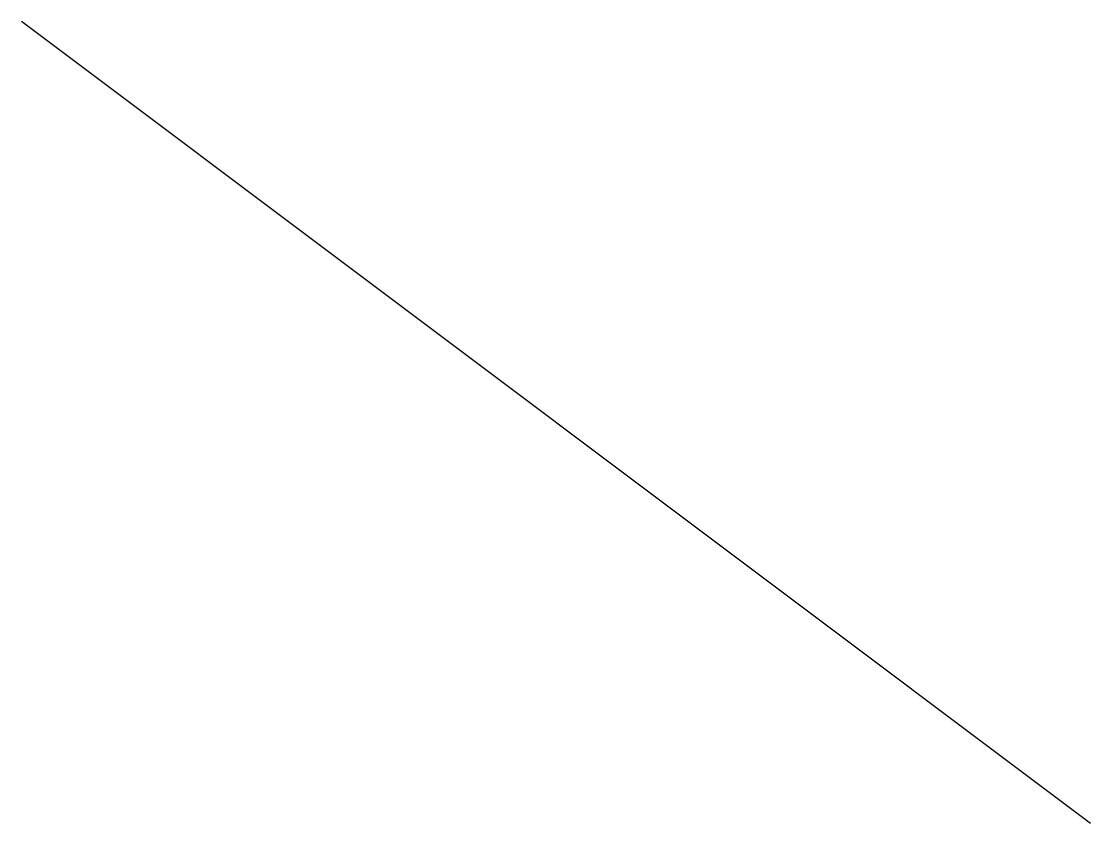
# Model space of a CAD drawing. Header units: inches. Extents: x -4 to 0, y 0 to 3.
import ezdxf

# ---------------------------------------------------------------- set-up
doc = ezdxf.new("R2010")
doc.units = ezdxf.units.IN
doc.header["$MEASUREMENT"] = 0

msp = doc.modelspace()

# ---------------------------------------------------------------- linework, layer by layer
msp.add_line((0, 0), (-4, 3))

doc.saveas('drawing.dxf')
